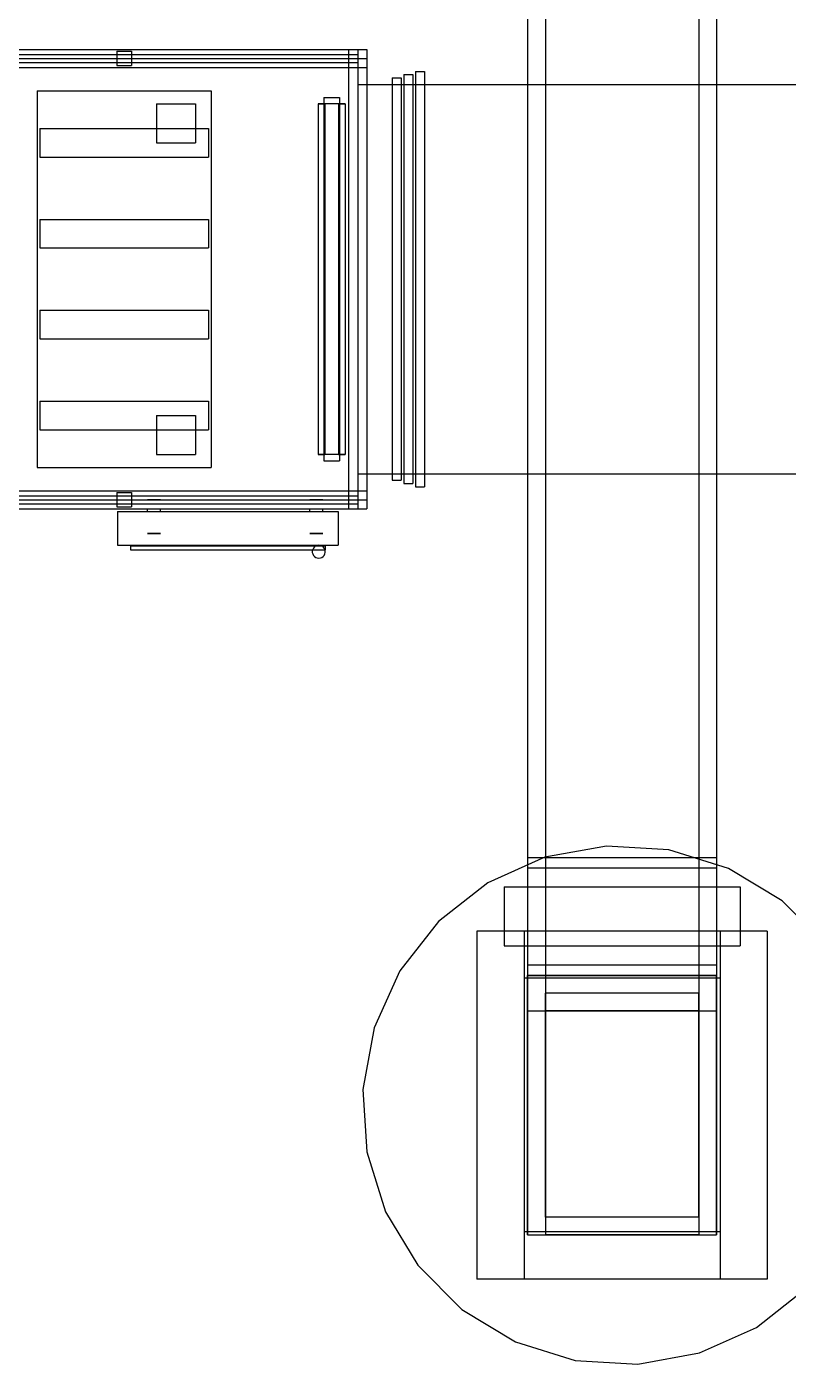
# Model space of a CAD drawing. Header units: millimetres. Extents: x -1175 to 655, y -895 to 720.
# Drawn here: x -125.4 to -60.9, y -516.2 to -402.8 of the extents above; entities that cross this region are included whole.
import ezdxf

# ---------------------------------------------------------------- set-up
doc = ezdxf.new("R2010")
doc.units = ezdxf.units.MM
doc.layers.add('HIDDEN', color=8, linetype='Continuous')
doc.layers.add('VISIBLE', color=7, linetype='Continuous')

msp = doc.modelspace()

# ---------------------------------------------------------------- linework, layer by layer
at = {"layer": 'HIDDEN'}
for points in [[(-83, -173.2), (-83, -486.2)], [(-81.5, -173.2), (-81.5, -486.2)], [(-81.5, -173.2), (-81.5, -486.2)], [(-68.5, -173.2), (-68.5, -486.2)], [(-68.5, -173.2), (-68.5, -486.2)], [(-67, -173.2), (-67, -486.2)], [(-83, -329.05), (-83, -505.2)], [(-83, -329.05), (-83, -505.2)], [(-81.5, -329.05), (-81.5, -505.2)], [(-81.5, -329.05), (-81.5, -505.2)], [(-68.5, -329.05), (-68.5, -505.2)], [(-68.5, -329.05), (-68.5, -505.2)], [(-67, -329.05), (-67, -505.2)], [(-67, -329.05), (-67, -505.2)], [(-317.4, -404.73), (-97.4, -404.73)], [(-317.4, -404.73), (-97.4, -404.73)], [(-317.4, -404.73), (-97.4, -404.73)], [(-317.4, -405.17), (-97.4, -405.17)], [(-317.4, -405.17), (-97.4, -405.17)], [(-317.4, -405.5), (-97.4, -405.5)], [(-317.4, -405.5), (-97.4, -405.5)], [(-317.4, -405.5), (-97.4, -405.5)], [(-317.4, -405.5), (-97.4, -405.5)], [(-317.4, -405.5), (-97.4, -405.5)], [(-317.4, -405.5), (-97.4, -405.5)], [(-117.82, -404.88), (-116.58, -404.88)], [(-117.82, -404.88), (-116.58, -404.88)], [(-117.82, -404.88), (-117.82, -406.11)], [(-117.82, -404.88), (-117.82, -406.11)], [(-116.58, -404.88), (-116.58, -406.11)], [(-116.58, -404.88), (-116.58, -406.11)], [(-98.17, -404.73), (-97.4, -404.73)], [(-98.17, -404.73), (-96.63, -404.73)], [(-98.17, -404.73), (-98.17, -406.27)], [(-98.17, -404.73), (-98.17, -406.27)], [(-98.17, -405.5), (-96.63, -405.5)], [(-98.17, -405.5), (-96.63, -405.5)], [(-98.17, -405.5), (-98.17, -442.9)], [(-98.17, -405.5), (-98.17, -442.9)], [(-98.17, -405.5), (-96.63, -405.5)], [(-98.17, -405.5), (-98.17, -442.9)], [(-97.4, -404.73), (-97.4, -406.27)], [(-97.4, -404.73), (-97.4, -406.27)], [(-97.4, -404.73), (-97.4, -406.27)], [(-97.4, -405.17), (-97.4, -405.83)], [(-97.4, -405.17), (-97.4, -405.83)], [(-97.4, -405.5), (-97.4, -442.9)], [(-97.4, -405.5), (-97.4, -442.9)], [(-97.4, -405.5), (-97.4, -442.9)], [(-97.4, -405.5), (-97.4, -442.9)], [(-97.4, -405.5), (-97.4, -442.9)], [(-97.4, -405.5), (-97.4, -442.9)], [(-96.63, -404.73), (-96.63, -406.27)], [(-96.63, -405.5), (-96.63, -406.27)], [(-96.63, -405.5), (-96.63, -442.9)], [(-96.63, -405.5), (-96.63, -442.9)], [(-96.63, -405.5), (-96.63, -442.9)], [(-317.4, -405.83), (-97.4, -405.83)], [(-317.4, -405.83), (-97.4, -405.83)], [(-317.4, -406.27), (-97.4, -406.27)], [(-317.4, -406.27), (-97.4, -406.27)], [(-317.4, -406.27), (-97.4, -406.27)], [(-117.82, -406.11), (-116.58, -406.11)], [(-117.82, -406.11), (-116.58, -406.11)], [(-98.17, -406.27), (-96.63, -406.27)], [(-98.17, -406.27), (-96.63, -406.27)], [(-93.49, -406.87), (-92.72, -406.87)], [(-93.49, -406.87), (-93.49, -441.52)], [(-92.72, -406.87), (-92.72, -441.52)], [(-92.5, -406.6), (-91.73, -406.6)], [(-92.5, -406.6), (-92.5, -441.8)], [(-91.73, -406.6), (-91.73, -441.8)], [(-97.4, -407.7), (-96.63, -407.7)], [(-97.4, -407.7), (-60, -407.7)], [(-97.4, -407.7), (-97.4, -440.7)], [(-97.4, -407.7), (-97.4, -440.7)], [(-94.48, -407.15), (-93.71, -407.15)], [(-94.48, -407.15), (-94.48, -441.25)], [(-94.48, -407.7), (-93.71, -407.7)], [(-93.71, -407.15), (-93.71, -441.25)], [(-93.49, -407.7), (-92.72, -407.7)], [(-92.5, -407.7), (-91.73, -407.7)], [(-83, -407.7), (-67, -407.7)], [(-124.57, -408.25), (-109.83, -408.25)], [(-124.57, -408.25), (-109.83, -408.25)], [(-124.57, -408.25), (-124.57, -440.15)], [(-124.57, -408.25), (-124.57, -440.15)], [(-109.83, -408.25), (-109.83, -440.15)], [(-109.83, -408.25), (-109.83, -440.15)], [(-100.26, -408.8), (-98.94, -408.8)], [(-100.26, -408.8), (-98.94, -408.8)], [(-100.26, -408.8), (-100.26, -439.6)], [(-100.26, -408.8), (-100.26, -439.6)], [(-100.26, -408.8), (-98.94, -408.8)], [(-100.26, -408.8), (-98.94, -408.8)], [(-100.26, -408.8), (-100.26, -439.6)], [(-100.26, -408.8), (-100.26, -439.6)], [(-98.94, -408.8), (-98.94, -439.6)], [(-98.94, -408.8), (-98.94, -439.6)], [(-98.94, -408.8), (-98.94, -439.6)], [(-98.94, -408.8), (-98.94, -439.6)], [(-114.45, -409.35), (-111.15, -409.35)], [(-114.45, -409.35), (-111.15, -409.35)], [(-114.45, -409.35), (-114.45, -412.65)], [(-114.45, -409.35), (-114.45, -412.65)], [(-111.15, -409.35), (-111.15, -412.65)], [(-111.15, -409.35), (-111.15, -412.65)], [(-100.74, -409.35), (-100.18, -409.35)], [(-99.02, -409.35), (-100.74, -409.35)], [(-100.74, -409.35), (-100.74, -439.05)], [(-100.74, -409.35), (-100.18, -409.35)], [(-99.02, -409.35), (-100.74, -409.35)], [(-100.74, -409.35), (-100.74, -439.05)], [(-100.74, -409.35), (-100.18, -409.35)], [(-99.02, -409.35), (-100.74, -409.35)], [(-100.74, -409.35), (-100.74, -439.05)], [(-100.74, -409.35), (-100.18, -409.35)], [(-99.02, -409.35), (-100.74, -409.35)], [(-100.74, -409.35), (-100.74, -439.05)], [(-100.74, -409.35), (-100.18, -409.35)], [(-99.02, -409.35), (-100.74, -409.35)], [(-100.74, -409.35), (-100.74, -439.05)], [(-100.74, -409.35), (-100.18, -409.35)], [(-99.02, -409.35), (-100.74, -409.35)], [(-100.74, -409.35), (-100.74, -439.05)], [(-98.46, -409.35), (-100.18, -409.35)], [(-100.18, -409.35), (-100.18, -439.05)], [(-98.46, -409.35), (-100.18, -409.35)], [(-100.18, -409.35), (-100.18, -439.05)], [(-98.46, -409.35), (-100.18, -409.35)], [(-100.18, -409.35), (-100.18, -439.05)], [(-98.46, -409.35), (-100.18, -409.35)], [(-100.18, -409.35), (-100.18, -439.05)], [(-98.46, -409.35), (-100.18, -409.35)], [(-100.18, -409.35), (-100.18, -439.05)], [(-98.46, -409.35), (-100.18, -409.35)], [(-100.18, -409.35), (-100.18, -439.05)], [(-99.02, -409.35), (-98.46, -409.35)], [(-99.02, -409.35), (-99.02, -439.05)], [(-99.02, -409.35), (-98.46, -409.35)], [(-99.02, -409.35), (-99.02, -439.05)], [(-99.02, -409.35), (-98.46, -409.35)], [(-99.02, -409.35), (-99.02, -439.05)], [(-99.02, -409.35), (-98.46, -409.35)], [(-99.02, -409.35), (-99.02, -439.05)], [(-99.02, -409.35), (-98.46, -409.35)], [(-99.02, -409.35), (-99.02, -439.05)], [(-99.02, -409.35), (-98.46, -409.35)], [(-99.02, -409.35), (-99.02, -439.05)], [(-98.46, -409.35), (-98.46, -439.05)], [(-98.46, -409.35), (-98.46, -439.05)], [(-98.46, -409.35), (-98.46, -439.05)], [(-98.46, -409.35), (-98.46, -439.05)], [(-98.46, -409.35), (-98.46, -439.05)], [(-98.46, -409.35), (-98.46, -439.05)], [(-124.35, -411.44), (-110.05, -411.44)], [(-124.35, -411.44), (-110.05, -411.44)], [(-124.35, -411.44), (-124.35, -413.86)], [(-124.35, -411.44), (-124.35, -413.86)], [(-110.05, -411.44), (-110.05, -413.86)], [(-110.05, -411.44), (-110.05, -413.86)], [(-114.45, -412.65), (-111.15, -412.65)], [(-114.45, -412.65), (-111.15, -412.65)], [(-124.35, -413.86), (-110.05, -413.86)], [(-124.35, -413.86), (-110.05, -413.86)], [(-124.35, -419.14), (-110.05, -419.14)], [(-124.35, -419.14), (-110.05, -419.14)], [(-124.35, -419.14), (-124.35, -421.56)], [(-124.35, -419.14), (-124.35, -421.56)], [(-110.05, -419.14), (-110.05, -421.56)], [(-110.05, -419.14), (-110.05, -421.56)], [(-124.35, -421.56), (-110.05, -421.56)], [(-124.35, -421.56), (-110.05, -421.56)], [(-124.35, -426.84), (-110.05, -426.84)], [(-124.35, -426.84), (-110.05, -426.84)], [(-124.35, -426.84), (-124.35, -429.26)], [(-124.35, -426.84), (-124.35, -429.26)], [(-110.05, -426.84), (-110.05, -429.26)], [(-110.05, -426.84), (-110.05, -429.26)], [(-124.35, -429.26), (-110.05, -429.26)], [(-124.35, -429.26), (-110.05, -429.26)], [(-124.35, -434.54), (-110.05, -434.54)], [(-124.35, -434.54), (-110.05, -434.54)], [(-124.35, -434.54), (-124.35, -436.96)], [(-124.35, -434.54), (-124.35, -436.96)], [(-110.05, -434.54), (-110.05, -436.96)], [(-110.05, -434.54), (-110.05, -436.96)], [(-114.45, -435.75), (-111.15, -435.75)], [(-114.45, -435.75), (-111.15, -435.75)], [(-114.45, -435.75), (-114.45, -439.05)], [(-114.45, -435.75), (-114.45, -439.05)], [(-111.15, -435.75), (-111.15, -439.05)], [(-111.15, -435.75), (-111.15, -439.05)], [(-124.35, -436.96), (-110.05, -436.96)], [(-124.35, -436.96), (-110.05, -436.96)], [(-114.45, -439.05), (-111.15, -439.05)], [(-114.45, -439.05), (-111.15, -439.05)], [(-100.74, -439.05), (-100.18, -439.05)], [(-99.02, -439.05), (-100.74, -439.05)], [(-100.74, -439.05), (-100.18, -439.05)], [(-99.02, -439.05), (-100.74, -439.05)], [(-100.74, -439.05), (-100.18, -439.05)], [(-99.02, -439.05), (-100.74, -439.05)], [(-100.74, -439.05), (-100.18, -439.05)], [(-99.02, -439.05), (-100.74, -439.05)], [(-100.74, -439.05), (-100.18, -439.05)], [(-99.02, -439.05), (-100.74, -439.05)], [(-100.74, -439.05), (-100.18, -439.05)], [(-99.02, -439.05), (-100.74, -439.05)], [(-100.26, -439.6), (-98.94, -439.6)], [(-100.26, -439.6), (-98.94, -439.6)], [(-100.26, -439.6), (-98.94, -439.6)], [(-100.26, -439.6), (-98.94, -439.6)], [(-98.46, -439.05), (-100.18, -439.05)], [(-98.46, -439.05), (-100.18, -439.05)], [(-98.46, -439.05), (-100.18, -439.05)], [(-98.46, -439.05), (-100.18, -439.05)], [(-98.46, -439.05), (-100.18, -439.05)], [(-98.46, -439.05), (-100.18, -439.05)], [(-99.02, -439.05), (-98.46, -439.05)], [(-99.02, -439.05), (-98.46, -439.05)], [(-99.02, -439.05), (-98.46, -439.05)], [(-99.02, -439.05), (-98.46, -439.05)], [(-99.02, -439.05), (-98.46, -439.05)], [(-99.02, -439.05), (-98.46, -439.05)], [(-124.57, -440.15), (-109.83, -440.15)], [(-124.57, -440.15), (-109.83, -440.15)], [(-97.4, -440.7), (-96.63, -440.7)], [(-97.4, -440.7), (-60, -440.7)], [(-94.48, -440.7), (-93.71, -440.7)], [(-93.49, -440.7), (-92.72, -440.7)], [(-92.5, -440.7), (-91.73, -440.7)], [(-83, -440.7), (-67, -440.7)], [(-94.48, -441.25), (-93.71, -441.25)], [(-93.49, -441.52), (-92.72, -441.52)], [(-92.5, -441.8), (-91.73, -441.8)], [(-317.4, -442.13), (-97.4, -442.13)], [(-317.4, -442.13), (-97.4, -442.13)], [(-317.4, -442.13), (-97.4, -442.13)], [(-317.4, -442.57), (-97.4, -442.57)], [(-317.4, -442.57), (-97.4, -442.57)], [(-317.4, -442.9), (-97.4, -442.9)], [(-317.4, -442.9), (-97.4, -442.9)], [(-317.4, -442.9), (-97.4, -442.9)], [(-317.4, -442.9), (-97.4, -442.9)], [(-317.4, -442.9), (-97.4, -442.9)], [(-317.4, -442.9), (-97.4, -442.9)], [(-117.82, -442.28), (-116.58, -442.28)], [(-117.82, -442.28), (-116.58, -442.28)], [(-117.82, -442.28), (-117.82, -443.51)], [(-117.82, -442.28), (-117.82, -443.51)], [(-116.58, -442.28), (-116.58, -443.51)], [(-116.58, -442.28), (-116.58, -443.51)], [(-115.22, -442.9), (-115.18, -442.9)], [(-115.22, -442.9), (-115.22, -442.9)], [(-115.22, -442.9), (-115.22, -442.9)], [(-115.18, -442.9), (-115.22, -442.9)], [(-115.18, -442.9), (-115.12, -442.9)], [(-115.12, -442.9), (-115.18, -442.9)], [(-115.12, -442.9), (-115.03, -442.9)], [(-115.03, -442.9), (-115.12, -442.9)], [(-115.03, -442.9), (-114.93, -442.9)], [(-114.93, -442.9), (-115.03, -442.9)], [(-114.93, -442.9), (-114.8, -442.9)], [(-114.8, -442.9), (-114.93, -442.9)], [(-114.8, -442.9), (-114.67, -442.9)], [(-114.67, -442.9), (-114.8, -442.9)], [(-114.54, -442.9), (-114.67, -442.9)], [(-114.67, -442.9), (-114.54, -442.9)], [(-114.41, -442.9), (-114.54, -442.9)], [(-114.54, -442.9), (-114.41, -442.9)], [(-114.31, -442.9), (-114.41, -442.9)], [(-114.41, -442.9), (-114.31, -442.9)], [(-114.22, -442.9), (-114.31, -442.9)], [(-114.31, -442.9), (-114.22, -442.9)], [(-114.16, -442.9), (-114.22, -442.9)], [(-114.22, -442.9), (-114.16, -442.9)], [(-114.12, -442.9), (-114.16, -442.9)], [(-114.16, -442.9), (-114.12, -442.9)], [(-114.12, -442.9), (-114.12, -442.9)], [(-114.12, -442.9), (-114.12, -442.9)], [(-101.47, -442.9), (-101.43, -442.9)], [(-101.47, -442.9), (-101.47, -442.9)], [(-101.47, -442.9), (-101.47, -442.9)], [(-101.43, -442.9), (-101.47, -442.9)], [(-101.43, -442.9), (-101.37, -442.9)], [(-101.37, -442.9), (-101.43, -442.9)], [(-101.37, -442.9), (-101.28, -442.9)], [(-101.28, -442.9), (-101.37, -442.9)], [(-101.28, -442.9), (-101.18, -442.9)], [(-101.18, -442.9), (-101.28, -442.9)], [(-101.18, -442.9), (-101.05, -442.9)], [(-101.05, -442.9), (-101.18, -442.9)], [(-101.05, -442.9), (-100.92, -442.9)], [(-100.92, -442.9), (-101.05, -442.9)], [(-100.79, -442.9), (-100.92, -442.9)], [(-100.92, -442.9), (-100.79, -442.9)], [(-100.66, -442.9), (-100.79, -442.9)], [(-100.79, -442.9), (-100.66, -442.9)], [(-100.56, -442.9), (-100.66, -442.9)], [(-100.66, -442.9), (-100.56, -442.9)], [(-100.47, -442.9), (-100.56, -442.9)], [(-100.56, -442.9), (-100.47, -442.9)], [(-100.41, -442.9), (-100.47, -442.9)], [(-100.47, -442.9), (-100.41, -442.9)], [(-100.37, -442.9), (-100.41, -442.9)], [(-100.41, -442.9), (-100.37, -442.9)], [(-100.37, -442.9), (-100.37, -442.9)], [(-100.37, -442.9), (-100.37, -442.9)], [(-98.17, -442.13), (-96.63, -442.13)], [(-98.17, -442.13), (-96.63, -442.13)], [(-98.17, -442.13), (-98.17, -443.67)], [(-98.17, -442.13), (-98.17, -443.67)], [(-98.17, -442.9), (-96.63, -442.9)], [(-98.17, -442.9), (-96.63, -442.9)], [(-98.17, -442.9), (-96.63, -442.9)], [(-97.4, -442.13), (-97.4, -443.67)], [(-97.4, -442.13), (-97.4, -443.67)], [(-97.4, -442.13), (-97.4, -443.67)], [(-97.4, -442.57), (-97.4, -443.23)], [(-97.4, -442.57), (-97.4, -443.23)], [(-96.63, -442.13), (-96.63, -442.9)], [(-96.63, -442.13), (-96.63, -443.67)], [(-317.4, -443.23), (-97.4, -443.23)], [(-317.4, -443.23), (-97.4, -443.23)], [(-317.4, -443.67), (-97.4, -443.67)], [(-317.4, -443.67), (-97.4, -443.67)], [(-317.4, -443.67), (-97.4, -443.67)], [(-117.82, -443.51), (-116.58, -443.51)], [(-117.82, -443.51), (-116.58, -443.51)], [(-117.75, -443.89), (-99.05, -443.89)], [(-117.75, -443.89), (-117.75, -446.75)], [(-99.05, -443.89), (-99.05, -446.75)], [(-98.17, -443.67), (-97.4, -443.67)], [(-98.17, -443.67), (-96.63, -443.67)], [(-115.22, -445.76), (-115.18, -445.76)], [(-115.22, -445.76), (-115.22, -445.76)], [(-115.22, -445.76), (-115.22, -445.76)], [(-115.18, -445.76), (-115.22, -445.76)], [(-115.18, -445.76), (-115.12, -445.76)], [(-115.12, -445.76), (-115.18, -445.76)], [(-115.12, -445.76), (-115.03, -445.76)], [(-115.03, -445.76), (-115.12, -445.76)], [(-115.03, -445.76), (-114.93, -445.76)], [(-114.93, -445.76), (-115.03, -445.76)], [(-114.93, -445.76), (-114.8, -445.76)], [(-114.8, -445.76), (-114.93, -445.76)], [(-114.8, -445.76), (-114.67, -445.76)], [(-114.67, -445.76), (-114.8, -445.76)], [(-114.54, -445.76), (-114.67, -445.76)], [(-114.67, -445.76), (-114.54, -445.76)], [(-114.41, -445.76), (-114.54, -445.76)], [(-114.54, -445.76), (-114.41, -445.76)], [(-114.31, -445.76), (-114.41, -445.76)], [(-114.41, -445.76), (-114.31, -445.76)], [(-114.22, -445.76), (-114.31, -445.76)], [(-114.31, -445.76), (-114.22, -445.76)], [(-114.16, -445.76), (-114.22, -445.76)], [(-114.22, -445.76), (-114.16, -445.76)], [(-114.12, -445.76), (-114.16, -445.76)], [(-114.16, -445.76), (-114.12, -445.76)], [(-114.12, -445.76), (-114.12, -445.76)], [(-114.12, -445.76), (-114.12, -445.76)], [(-101.47, -445.76), (-101.43, -445.76)], [(-101.47, -445.76), (-101.47, -445.76)], [(-101.47, -445.76), (-101.47, -445.76)], [(-101.43, -445.76), (-101.47, -445.76)], [(-101.43, -445.76), (-101.37, -445.76)], [(-101.37, -445.76), (-101.43, -445.76)], [(-101.37, -445.76), (-101.28, -445.76)], [(-101.28, -445.76), (-101.37, -445.76)], [(-101.28, -445.76), (-101.18, -445.76)], [(-101.18, -445.76), (-101.28, -445.76)], [(-101.18, -445.76), (-101.05, -445.76)], [(-101.05, -445.76), (-101.18, -445.76)], [(-101.05, -445.76), (-100.92, -445.76)], [(-100.92, -445.76), (-101.05, -445.76)], [(-100.79, -445.76), (-100.92, -445.76)], [(-100.92, -445.76), (-100.79, -445.76)], [(-100.66, -445.76), (-100.79, -445.76)], [(-100.79, -445.76), (-100.66, -445.76)], [(-100.56, -445.76), (-100.66, -445.76)], [(-100.66, -445.76), (-100.56, -445.76)], [(-100.47, -445.76), (-100.56, -445.76)], [(-100.56, -445.76), (-100.47, -445.76)], [(-100.41, -445.76), (-100.47, -445.76)], [(-100.47, -445.76), (-100.41, -445.76)], [(-100.37, -445.76), (-100.41, -445.76)], [(-100.41, -445.76), (-100.37, -445.76)], [(-100.37, -445.76), (-100.37, -445.76)], [(-100.37, -445.76), (-100.37, -445.76)], [(-117.75, -446.75), (-99.05, -446.75)], [(-116.65, -446.8), (-100.15, -446.8)], [(-116.65, -446.8), (-116.65, -447.13)], [(-116.65, -447.13), (-100.15, -447.13)], [(-101.21, -447.1), (-101.25, -447.23)], [(-101.25, -447.23), (-101.25, -447.36)], [(-101.25, -447.36), (-101.21, -447.49)], [(-101.21, -447.1), (-101.22, -447.13)], [(-101.15, -446.99), (-101.21, -447.1)], [(-101.15, -446.99), (-101.21, -447.1)], [(-101.21, -447.49), (-101.15, -447.61)], [(-101.06, -446.89), (-101.15, -446.99)], [(-101.06, -446.89), (-101.15, -446.99)], [(-101.15, -447.61), (-101.06, -447.71)], [(-100.96, -446.81), (-101.06, -446.89)], [(-100.96, -446.81), (-101.06, -446.89)], [(-101.06, -447.71), (-100.96, -447.79)], [(-100.83, -446.76), (-100.96, -446.81)], [(-100.93, -446.8), (-100.96, -446.81)], [(-100.7, -446.75), (-100.83, -446.76)], [(-100.57, -446.76), (-100.7, -446.75)], [(-100.44, -446.81), (-100.57, -446.76)], [(-100.44, -446.81), (-100.47, -446.8)], [(-100.34, -446.89), (-100.44, -446.81)], [(-100.34, -446.89), (-100.44, -446.81)], [(-100.44, -447.79), (-100.34, -447.71)], [(-100.25, -446.99), (-100.34, -446.89)], [(-100.25, -446.99), (-100.34, -446.89)], [(-100.34, -447.71), (-100.25, -447.61)], [(-100.19, -447.1), (-100.25, -446.99)], [(-100.19, -447.1), (-100.25, -446.99)], [(-100.25, -447.61), (-100.19, -447.49)], [(-100.15, -447.23), (-100.19, -447.1)], [(-100.18, -447.13), (-100.19, -447.1)], [(-100.19, -447.49), (-100.15, -447.36)], [(-100.15, -446.8), (-100.15, -447.13)], [(-100.15, -447.36), (-100.15, -447.23)], [(-100.96, -447.79), (-100.83, -447.83)], [(-100.83, -447.83), (-100.7, -447.85)], [(-100.7, -447.85), (-100.57, -447.83)], [(-100.57, -447.83), (-100.44, -447.79)], [(-83, -473.21), (-67, -473.21)], [(-83, -473.21), (-83, -482.31)], [(-83, -473.21), (-83, -474.08)], [(-67, -473.21), (-67, -482.31)], [(-67, -473.21), (-67, -474.08)], [(-83, -473.85), (-83, -486.2)], [(-83, -474.08), (-67, -474.08)], [(-83, -474.08), (-83, -483.19)], [(-67, -473.82), (-67, -486.2)], [(-67, -474.08), (-67, -483.19)], [(-85, -475.7), (-65, -475.7)], [(-85, -475.7), (-65, -475.7)], [(-85, -475.7), (-85, -480.7)], [(-85, -475.7), (-85, -480.7)], [(-65, -475.7), (-65, -480.7)], [(-65, -475.7), (-65, -480.7)], [(-83.31, -479.45), (-87.31, -479.45)], [(-87.31, -479.45), (-87.31, -508.95)], [(-83.31, -479.45), (-87.31, -479.45)], [(-87.31, -479.45), (-87.31, -508.95)], [(-83.31, -479.45), (-83.31, -508.95)], [(-83.31, -479.45), (-83.31, -508.95)], [(-66.69, -479.45), (-83.31, -479.45)], [(-83.31, -479.45), (-83.31, -483.45)], [(-66.69, -479.45), (-83.31, -479.45)], [(-83.31, -479.45), (-83.31, -483.45)], [(-62.69, -479.45), (-66.69, -479.45)], [(-66.69, -479.45), (-66.69, -508.95)], [(-62.69, -479.45), (-66.69, -479.45)], [(-66.69, -479.45), (-66.69, -508.95)], [(-66.69, -479.45), (-66.69, -483.45)], [(-66.69, -479.45), (-66.69, -483.45)], [(-62.69, -479.45), (-62.69, -508.95)], [(-62.69, -479.45), (-62.69, -508.95)], [(-85, -480.7), (-65, -480.7)], [(-85, -480.7), (-65, -480.7)], [(-83, -482.31), (-67, -482.31)], [(-83, -482.31), (-83, -483.19)], [(-67, -482.31), (-67, -483.19)], [(-66.69, -483.45), (-83.31, -483.45)], [(-66.69, -483.45), (-83.31, -483.45)], [(-83, -483.19), (-67, -483.19)], [(-83, -483.2), (-67, -483.2)], [(-83, -483.2), (-67, -483.2)], [(-83, -505.2), (-83, -483.2)], [(-83, -505.2), (-83, -483.2)], [(-67, -505.2), (-67, -483.2)], [(-67, -505.2), (-67, -483.2)], [(-81.5, -503.7), (-81.5, -484.7)], [(-68.5, -484.7), (-81.5, -484.7)], [(-81.5, -503.7), (-81.5, -484.7)], [(-68.5, -484.7), (-81.5, -484.7)], [(-68.5, -503.7), (-68.5, -484.7)], [(-68.5, -503.7), (-68.5, -484.7)], [(-83, -486.2), (-67, -486.2)], [(-83, -486.2), (-67, -486.2)], [(-68.5, -486.2), (-81.5, -486.2)], [(-68.5, -486.2), (-81.5, -486.2)], [(-68.5, -503.7), (-81.5, -503.7)], [(-68.5, -503.7), (-81.5, -503.7)], [(-66.69, -504.95), (-83.31, -504.95)], [(-83.31, -504.95), (-83.31, -508.95)], [(-66.69, -504.95), (-83.31, -504.95)], [(-83.31, -504.95), (-83.31, -508.95)], [(-83, -505.2), (-67, -505.2)], [(-83, -505.2), (-67, -505.2)], [(-83, -505.2), (-67, -505.2)], [(-83, -505.2), (-67, -505.2)], [(-68.5, -505.2), (-81.5, -505.2)], [(-68.5, -505.2), (-81.5, -505.2)], [(-66.69, -504.95), (-66.69, -508.95)], [(-66.69, -504.95), (-66.69, -508.95)], [(-83.31, -508.95), (-87.31, -508.95)], [(-83.31, -508.95), (-87.31, -508.95)], [(-66.69, -508.95), (-83.31, -508.95)], [(-66.69, -508.95), (-83.31, -508.95)], [(-62.69, -508.95), (-66.69, -508.95)], [(-62.69, -508.95), (-66.69, -508.95)]]:
    msp.add_lwpolyline(points, dxfattribs=at)
at = {"layer": 'VISIBLE'}
for points in [[(-83, -173.2), (-83, -473.85)], [(-67, -173.2), (-67, -473.82)], [(-317.4, -404.73), (-97.4, -404.73)], [(-98.17, -405.5), (-96.63, -405.5)], [(-98.17, -405.5), (-98.17, -442.9)], [(-97.4, -404.73), (-97.4, -406.27)], [(-97.4, -404.73), (-96.63, -404.73)], [(-96.63, -404.73), (-96.63, -405.5)], [(-96.63, -405.5), (-96.63, -442.9)], [(-317.4, -406.27), (-97.4, -406.27)], [(-93.49, -406.87), (-92.72, -406.87)], [(-93.49, -406.87), (-93.49, -441.52)], [(-92.72, -406.87), (-92.72, -441.52)], [(-92.5, -406.6), (-91.73, -406.6)], [(-92.5, -406.6), (-92.5, -441.8)], [(-91.73, -406.6), (-91.73, -441.8)], [(-96.63, -407.7), (-94.48, -407.7)], [(-94.48, -407.15), (-93.71, -407.15)], [(-94.48, -407.15), (-94.48, -441.25)], [(-93.71, -407.15), (-93.71, -441.25)], [(-93.71, -407.7), (-93.49, -407.7)], [(-92.72, -407.7), (-92.5, -407.7)], [(-91.73, -407.7), (-83, -407.7)], [(-67, -407.7), (-60, -407.7)], [(-96.63, -440.7), (-94.48, -440.7)], [(-93.71, -440.7), (-93.49, -440.7)], [(-92.72, -440.7), (-92.5, -440.7)], [(-91.73, -440.7), (-83, -440.7)], [(-67, -440.7), (-60, -440.7)], [(-94.48, -441.25), (-93.71, -441.25)], [(-93.49, -441.52), (-92.72, -441.52)], [(-92.5, -441.8), (-91.73, -441.8)], [(-317.4, -442.13), (-97.4, -442.13)], [(-98.17, -442.9), (-96.63, -442.9)], [(-97.4, -442.13), (-97.4, -443.67)], [(-96.63, -442.9), (-96.63, -443.67)], [(-317.4, -443.67), (-97.4, -443.67)], [(-117.75, -443.89), (-99.05, -443.89)], [(-117.75, -443.89), (-117.75, -446.75)], [(-115.22, -443.89), (-115.22, -443.67)], [(-114.12, -443.89), (-114.12, -443.67)], [(-101.47, -443.89), (-101.47, -443.67)], [(-100.37, -443.89), (-100.37, -443.67)], [(-99.05, -443.89), (-99.05, -446.75)], [(-97.4, -443.67), (-96.63, -443.67)], [(-117.75, -446.75), (-99.05, -446.75)], [(-116.65, -446.8), (-100.15, -446.8)], [(-116.65, -446.8), (-116.65, -447.13)], [(-116.65, -447.13), (-100.15, -447.13)], [(-101.22, -447.13), (-101.25, -447.23)], [(-101.25, -447.23), (-101.25, -447.36)], [(-101.25, -447.36), (-101.21, -447.49)], [(-101.21, -447.49), (-101.15, -447.61)], [(-101.15, -447.61), (-101.06, -447.71)], [(-101.06, -447.71), (-100.96, -447.79)], [(-100.83, -446.76), (-100.93, -446.8)], [(-100.7, -446.75), (-100.83, -446.76)], [(-100.57, -446.76), (-100.7, -446.75)], [(-100.47, -446.8), (-100.57, -446.76)], [(-100.44, -447.79), (-100.34, -447.71)], [(-100.34, -447.71), (-100.25, -447.61)], [(-100.25, -447.61), (-100.19, -447.49)], [(-100.19, -447.49), (-100.15, -447.36)], [(-100.15, -447.23), (-100.18, -447.13)], [(-100.15, -446.8), (-100.15, -447.13)], [(-100.15, -447.36), (-100.15, -447.23)], [(-100.96, -447.79), (-100.83, -447.83)], [(-100.83, -447.83), (-100.7, -447.85)], [(-100.7, -447.85), (-100.57, -447.83)], [(-100.57, -447.83), (-100.44, -447.79)], [(-76.33, -472.24), (-81.55, -473.19)], [(-71.03, -472.56), (-76.33, -472.24)], [(-65.97, -474.14), (-71.03, -472.56)], [(-81.55, -473.19), (-86.38, -475.37)], [(-61.43, -476.88), (-65.97, -474.14)], [(-86.38, -475.37), (-90.56, -478.64)], [(-57.68, -480.63), (-61.43, -476.88)], [(-90.56, -478.64), (-93.83, -482.82)], [(-93.83, -482.82), (-96, -487.65)], [(-96, -487.65), (-96.96, -492.87)], [(-96.96, -492.87), (-96.64, -498.16)], [(-96.64, -498.16), (-95.06, -503.23)], [(-95.06, -503.23), (-92.32, -507.77)], [(-92.32, -507.77), (-88.57, -511.52)], [(-63.62, -513.03), (-59.44, -509.75)], [(-88.57, -511.52), (-84.03, -514.26)], [(-68.45, -515.2), (-63.62, -513.03)], [(-84.03, -514.26), (-78.97, -515.84)], [(-73.67, -516.16), (-68.45, -515.2)], [(-78.97, -515.84), (-73.67, -516.16)]]:
    msp.add_lwpolyline(points, dxfattribs=at)

doc.saveas('drawing.dxf')
